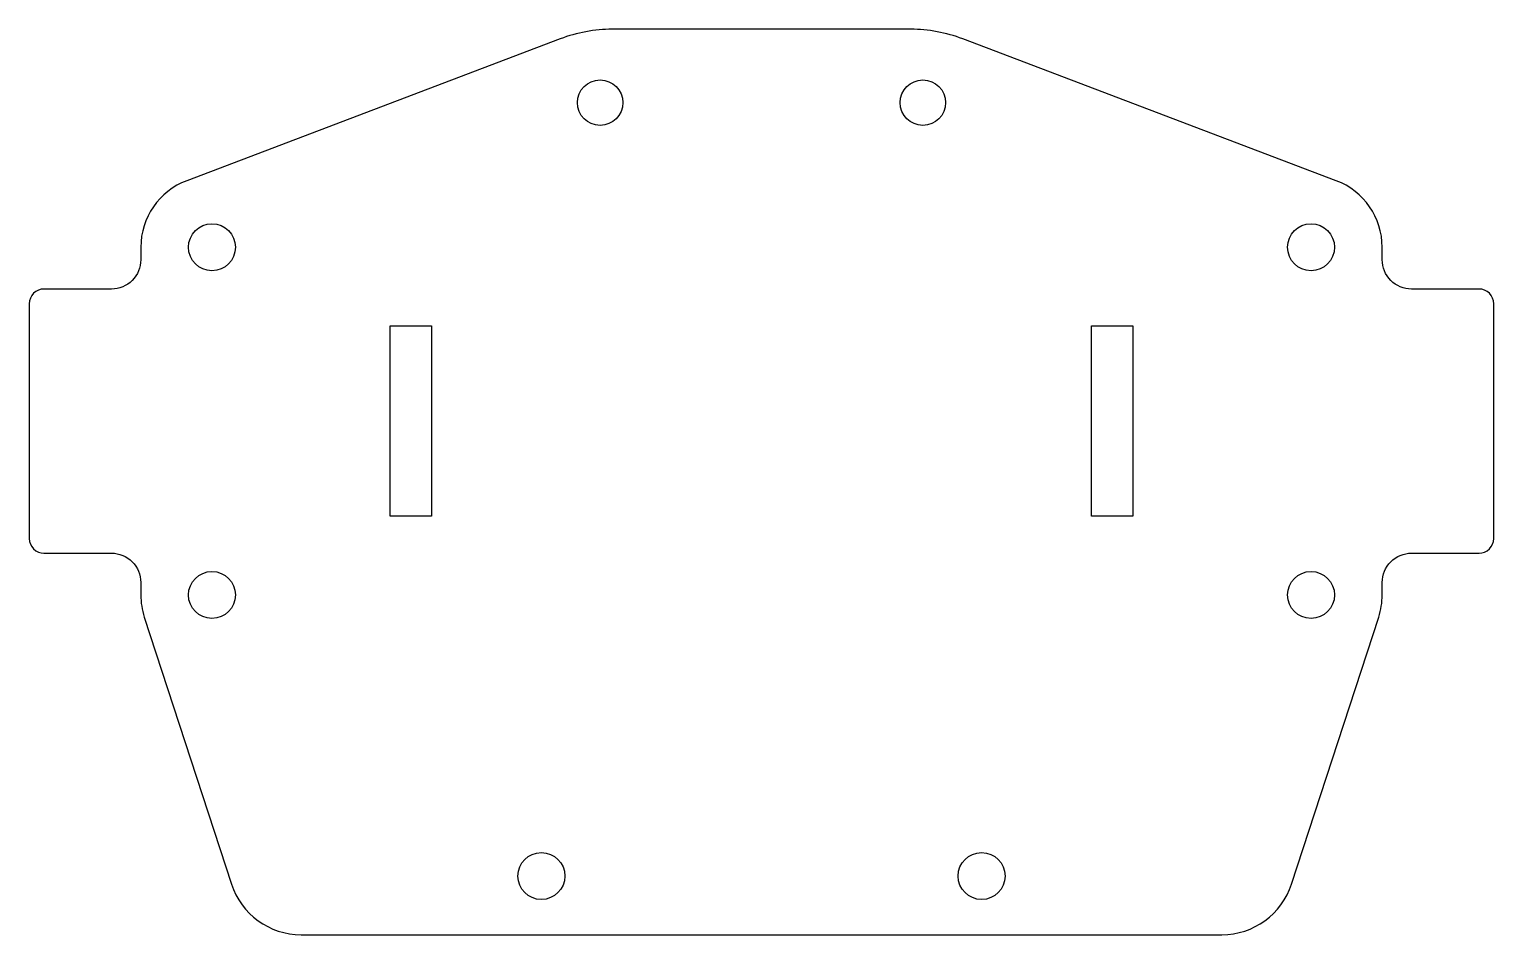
# Model space of a CAD drawing. Header units: millimetres. Extents: x -49.9 to 49.9, y -35 to 26.7.
import ezdxf

# ---------------------------------------------------------------- set-up
doc = ezdxf.new("R2010")
doc.units = ezdxf.units.MM

msp = doc.modelspace()

# ---------------------------------------------------------------- linework, layer by layer
msp.add_lwpolyline([(49.9, 8, 0.414214), (48.9, 9), (44.3, 9, -0.414214), (42.3, 11), (42.3, 11.85, 0.311515), (39.171, 16.384), (13.715, 26.049, 0.090961), (10.166, 26.7), (-10.166, 26.7, 0.090961), (-13.715, 26.049), (-39.171, 16.384, 0.311515), (-42.3, 11.85), (-42.3, 11, -0.414214), (-44.3, 9), (-48.9, 9, 0.414214), (-49.9, 8), (-49.9, -8, 0.414214), (-48.9, -9), (-44.3, -9, -0.414214), (-42.3, -11), (-42.3, -11.85, 0.078993), (-42.061, -13.354), (-36.125, -31.551, 0.3246), (-31.372, -35), (31.372, -35, 0.3246), (36.125, -31.551), (42.061, -13.354, 0.078993), (42.3, -11.85), (42.3, -11, -0.414214), (44.3, -9), (48.9, -9, 0.414214), (49.9, -8)], format="xyb", close=True)
for points in [[(-25.3, -6.486), (-25.3, 6.486), (-22.5, 6.486), (-22.5, -6.486)], [(25.3, -6.486), (22.5, -6.486), (22.5, 6.486), (25.3, 6.486)]]:
    msp.add_lwpolyline(points, close=True)
for centre, radius in [((-11, 21.7), 1.55), ((11, 21.7), 1.55), ((-37.45, 11.85), 1.6), ((37.45, 11.85), 1.6), ((-37.45, -11.85), 1.6), ((37.45, -11.85), 1.6), ((-15, -31), 1.6), ((15, -31), 1.6)]:
    msp.add_circle(centre, radius)

doc.saveas('drawing.dxf')
